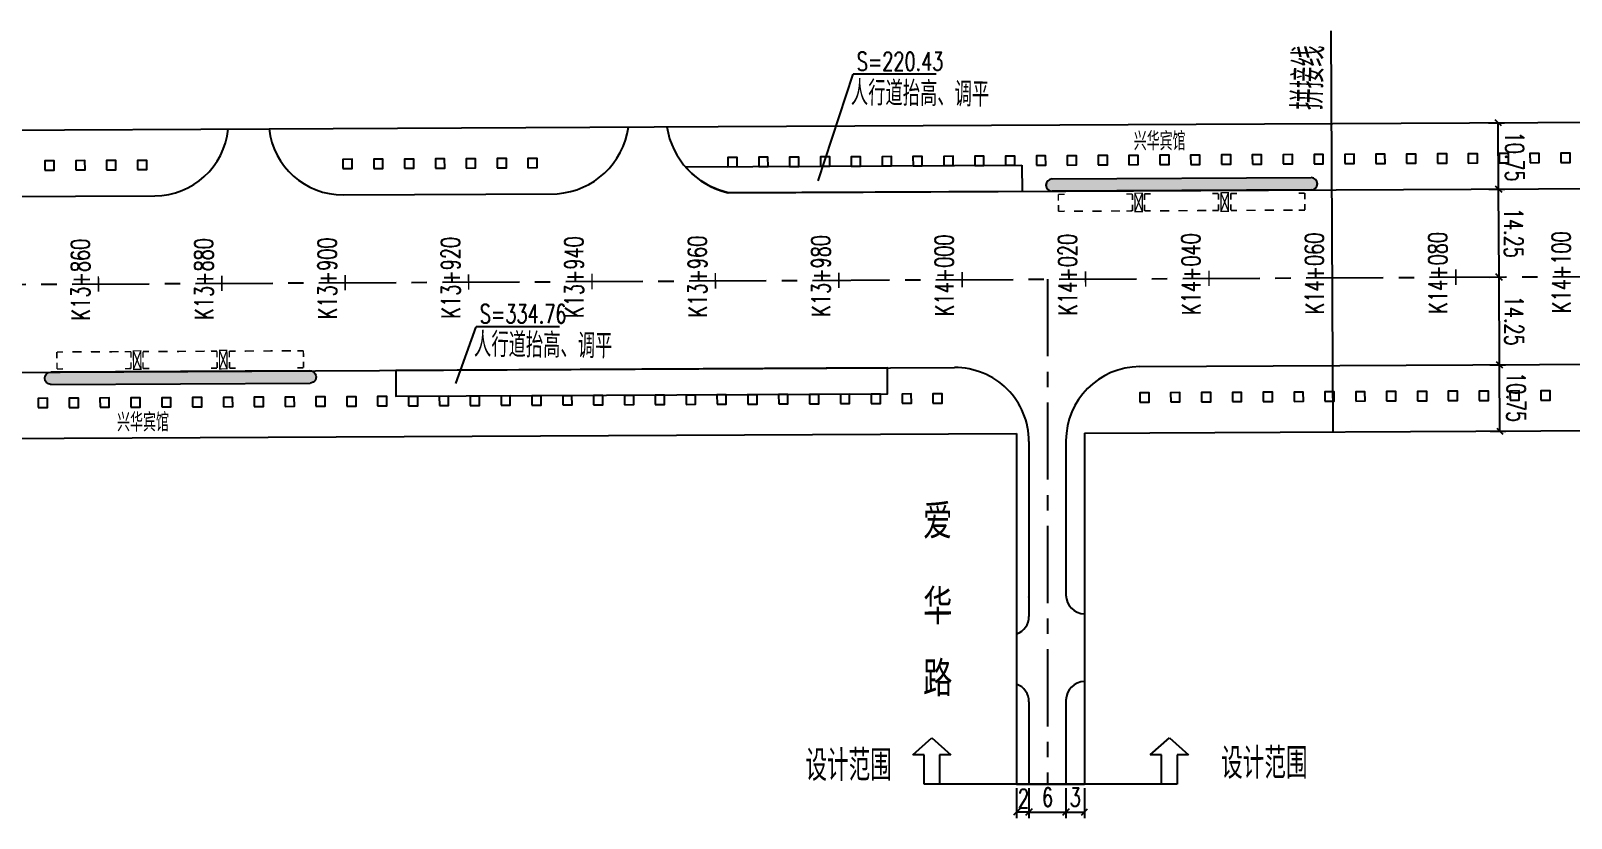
# Model space of a CAD drawing. Extents: x 113363 to 119694, y 18926 to 19620.
# Drawn here: x 118016.2 to 118265.9, y 19199.4 to 19327 of the extents above; entities that cross this region are included whole.
import ezdxf
from ezdxf.enums import TextEntityAlignment as Align

# ---------------------------------------------------------------- set-up
doc = ezdxf.new("R2010")
doc.units = 0
doc.linetypes.add('CENTER', pattern=[2, 1.25, -0.25, 0.25, -0.25])
doc.linetypes.add('CONTINOUS', pattern=[0])
for name, color, linetype in [('AXIS', 2, 'Continuous'), ('FW', 4, 'Continuous'), ('SGFW', 4, 'Continuous'), ('SZ-ZH-DIM', 7, 'Continuous'), ('人行道', 1, 'Continuous'), ('公交站', 3, 'Continuous'), ('对应标注', 1, 'Continuous'), ('接图线', 1, 'Continuous'), ('标注', 7, 'Continuous'), ('树池绿化', 3, 'Continuous'), ('横断面宽度标注', 7, 'Continuous'), ('立道牙', 5, 'Continuous'), ('路网路名', 7, 'Continuous'), ('辅助填充', 3, 'Continuous')]:
    doc.layers.add(name, color=color, linetype=linetype)
doc.styles.add('hysztext', font='txtd.shx', dxfattribs={"width": 0.7, "bigfont": 'hztxt.shx'})
doc.styles.add('HZO', font='', dxfattribs={"height": 15})
doc.styles.add('HZTXT', font='ROMANS', dxfattribs={"width": 0.75, "bigfont": 'HZTXT'})
doc.styles.add('st', font='txt.shx', dxfattribs={"bigfont": 'hztxt.shx'})
doc.styles.get("Standard").update_dxf_attribs({"font": 'txtd.shx', "width": 0.7, "bigfont": 'hztxt.shx'})
doc.styles.add('txtd', font='txtd.shx', dxfattribs={"width": 0.7, "bigfont": 'hztxt.shx'})
doc.styles.get('HZO').set_extended_font_data('宋体')
doc.dimstyles.get("Standard").update_dxf_attribs({"dimtxt": 3, "dimasz": 1, "dimexe": 1, "dimexo": 0.625, "dimgap": 0.9, "dimtad": 1, "dimdsep": 46, "dimtxsty": 'txtd', "dimblk": 'OBLIQUE', "dimcen": 0.09, "dimclrd": 256, "dimadec": 0, "dimazin": 0, "dimtfac": 1, "dimtix": 1, "dimtmove": 2, "dimatfit": 3, "dimfxl": 1, "dimtolj": 1, "dimtzin": 0, "dimlwd": -1, "dimarcsym": 0})

# ---------------------------------------------------------------- blocks, each defined once
blk = doc.blocks.new('_Oblique')
at = {"color": 0, "linetype": 'ByBlock', "lineweight": -2}
blk.add_line((-0.5, -0.5), (0.5, 0.5), dxfattribs=at)
blk = doc.blocks.new('*U55')
at = {"layer": '横断面宽度标注', "color": 0, "linetype": 'CONTINOUS', "lineweight": -2, "transparency": 16777216}
for p, q in [((118252.64, 19287.12), (118255.22, 19287.14)), ((118252.71, 19272.87), (118255.29, 19272.89))]:
    blk.add_line(p, q, dxfattribs=at)
at = {"layer": '横断面宽度标注', "linetype": 'CONTINOUS', "transparency": 16777216}
blk.add_line((118254.29, 19272.88), (118254.22, 19287.13), dxfattribs=at)
for p, rotation in [((118254.22, 19287.13), 90.28595695268774), ((118254.29, 19272.88), 270.2859569526877)]:
    blk.add_blockref('_Oblique', p, dxfattribs=dict(at, rotation=rotation))
at = {"layer": '横断面宽度标注', "color": 0, "linetype": 'CONTINOUS', "transparency": 16777216, "insert": (118256.65, 19280.02), "char_height": 3, "width": 0.000000001, "attachment_point": 5, "rotation": 270.286, "style": 'txtd'}
blk.add_mtext('\\A1;14.25', dxfattribs=at)
blk = doc.blocks.new('*U60')
at = {"layer": '横断面宽度标注', "color": 0, "linetype": 'CONTINOUS', "lineweight": -2, "transparency": 16777216}
for p, q in [((118252.73, 19272.87), (118255.29, 19272.89)), ((118252.78, 19262.12), (118255.34, 19262.14))]:
    blk.add_line(p, q, dxfattribs=at)
at = {"layer": '横断面宽度标注', "linetype": 'CONTINOUS', "transparency": 16777216}
blk.add_line((118254.34, 19262.13), (118254.29, 19272.88), dxfattribs=at)
for p, rotation in [((118254.29, 19272.88), 90.28595695268774), ((118254.34, 19262.13), 270.2859569526877)]:
    blk.add_blockref('_Oblique', p, dxfattribs=dict(at, rotation=rotation))
at = {"layer": '横断面宽度标注', "color": 0, "linetype": 'CONTINOUS', "transparency": 16777216, "insert": (118256.99, 19267.64), "char_height": 3, "width": 0.000000001, "attachment_point": 5, "rotation": 270.286, "style": 'txtd'}
blk.add_mtext('\\A1;10.75', dxfattribs=at)
blk = doc.blocks.new('*U61')
at = {"layer": '横断面宽度标注', "color": 0, "linetype": 'CONTINOUS', "lineweight": -2, "transparency": 16777216}
for p, q in [((118252.56, 19301.37), (118255.15, 19301.39)), ((118252.63, 19287.12), (118255.22, 19287.14))]:
    blk.add_line(p, q, dxfattribs=at)
at = {"layer": '横断面宽度标注', "linetype": 'CONTINOUS', "transparency": 16777216}
blk.add_line((118254.22, 19287.13), (118254.15, 19301.38), dxfattribs=at)
for p, rotation in [((118254.15, 19301.38), 90.28595695268774), ((118254.22, 19287.13), 270.2859569526877)]:
    blk.add_blockref('_Oblique', p, dxfattribs=dict(at, rotation=rotation))
at = {"layer": '横断面宽度标注', "color": 0, "linetype": 'CONTINOUS', "transparency": 16777216, "insert": (118256.58, 19294.27), "char_height": 3, "width": 0.000000001, "attachment_point": 5, "rotation": 270.286, "style": 'txtd'}
blk.add_mtext('\\A1;14.25', dxfattribs=at)
blk = doc.blocks.new('*U62')
at = {"layer": '横断面宽度标注', "color": 0, "linetype": 'CONTINOUS', "lineweight": -2, "transparency": 16777216}
for p, q in [((118252.51, 19312.12), (118255.09, 19312.14)), ((118252.56, 19301.37), (118255.15, 19301.39))]:
    blk.add_line(p, q, dxfattribs=at)
at = {"layer": '横断面宽度标注', "linetype": 'CONTINOUS', "transparency": 16777216}
blk.add_line((118254.15, 19301.38), (118254.09, 19312.13), dxfattribs=at)
for p, rotation in [((118254.09, 19312.13), 90.28595695268774), ((118254.15, 19301.38), 270.2859569526877)]:
    blk.add_blockref('_Oblique', p, dxfattribs=dict(at, rotation=rotation))
at = {"layer": '横断面宽度标注', "color": 0, "linetype": 'CONTINOUS', "transparency": 16777216, "insert": (118256.75, 19306.64), "char_height": 3, "width": 0.000000001, "attachment_point": 5, "rotation": 270.286, "style": 'txtd'}
blk.add_mtext('\\A1;10.75', dxfattribs=at)
blk = doc.blocks.new('*U117')
at = {"layer": '横断面宽度标注', "color": 0, "linetype": 'CONTINOUS', "lineweight": -2, "transparency": 16777216}
for p, q in [((118178.03, 19204.27), (118178.03, 19199.38)), ((118184.03, 19204.27), (118184.03, 19199.38))]:
    blk.add_line(p, q, dxfattribs=at)
at = {"layer": '横断面宽度标注', "linetype": 'CONTINOUS', "transparency": 16777216}
blk.add_line((118178.03, 19200.38), (118184.03, 19200.38), dxfattribs=at)
at = {"layer": '横断面宽度标注', "linetype": 'CONTINOUS', "transparency": 16777216, "rotation": 180}
blk.add_blockref('_Oblique', (118178.03, 19200.38), dxfattribs=at)
at = {"layer": '横断面宽度标注', "linetype": 'CONTINOUS', "transparency": 16777216}
blk.add_blockref('_Oblique', (118184.03, 19200.38), dxfattribs=at)
at = {"layer": '横断面宽度标注', "color": 0, "linetype": 'CONTINOUS', "transparency": 16777216, "insert": (118181.03, 19202.78), "char_height": 3, "width": 0.000000001, "attachment_point": 5, "style": 'txtd'}
blk.add_mtext('\\A1;6', dxfattribs=at)
blk = doc.blocks.new('*U118')
at = {"layer": '横断面宽度标注', "color": 0, "linetype": 'CONTINOUS', "lineweight": -2, "transparency": 16777216}
for p, q in [((118184.03, 19204.27), (118184.03, 19199.38)), ((118187.03, 19204.27), (118187.03, 19199.38))]:
    blk.add_line(p, q, dxfattribs=at)
at = {"layer": '横断面宽度标注', "linetype": 'CONTINOUS', "transparency": 16777216}
blk.add_line((118184.03, 19200.38), (118187.03, 19200.38), dxfattribs=at)
at = {"layer": '横断面宽度标注', "linetype": 'CONTINOUS', "transparency": 16777216, "rotation": 180}
blk.add_blockref('_Oblique', (118184.03, 19200.38), dxfattribs=at)
at = {"layer": '横断面宽度标注', "linetype": 'CONTINOUS', "transparency": 16777216}
blk.add_blockref('_Oblique', (118187.03, 19200.38), dxfattribs=at)
at = {"layer": '横断面宽度标注', "color": 0, "linetype": 'CONTINOUS', "transparency": 16777216, "insert": (118185.53, 19202.78), "char_height": 3, "width": 0.000000001, "attachment_point": 5, "style": 'txtd'}
blk.add_mtext('\\A1;3', dxfattribs=at)
blk = doc.blocks.new('*U120')
at = {"layer": '横断面宽度标注', "color": 0, "linetype": 'CONTINOUS', "lineweight": -2, "transparency": 16777216}
for p, q in [((118176.03, 19204.27), (118176.03, 19199.38)), ((118178.03, 19204.27), (118178.03, 19199.38))]:
    blk.add_line(p, q, dxfattribs=at)
at = {"layer": '横断面宽度标注', "linetype": 'CONTINOUS', "transparency": 16777216}
blk.add_line((118178.03, 19200.38), (118176.03, 19200.38), dxfattribs=at)
at = {"layer": '横断面宽度标注', "linetype": 'CONTINOUS', "transparency": 16777216, "rotation": 180}
blk.add_blockref('_Oblique', (118176.03, 19200.38), dxfattribs=at)
at = {"layer": '横断面宽度标注', "linetype": 'CONTINOUS', "transparency": 16777216}
blk.add_blockref('_Oblique', (118178.03, 19200.38), dxfattribs=at)
at = {"layer": '横断面宽度标注', "color": 0, "linetype": 'CONTINOUS', "transparency": 16777216, "insert": (118177.15, 19202.58), "char_height": 3, "width": 0.000000001, "attachment_point": 5, "style": 'txtd'}
blk.add_mtext('\\A1;2', dxfattribs=at)
blk = doc.blocks.new('gjz')
at = {"layer": '公交站'}
h = blk.add_hatch(color=256, dxfattribs=at)
edge = h.paths.add_edge_path()
edge.add_arc((121607.49, 19578.37), 1, 270, 450)
edge.add_line((121607.49, 19579.37), (121565.49, 19579.37))
edge.add_arc((121565.49, 19578.37), 1, 90, 270)
edge.add_line((121565.49, 19577.37), (121607.49, 19577.37))
for p, q in [((121565.49, 19579.37), (121607.49, 19579.37)), ((121607.49, 19577.37), (121565.49, 19577.37))]:
    blk.add_line(p, q, dxfattribs=at)
for points in [[(121566.49, 19576.87, 0.25, 0.25, 0), (121566.49, 19575.87, 0.25, 0.25, 0)], [(121567.49, 19576.87, 0.25, 0.25, 0), (121566.49, 19576.87, 0.25, 0.25, 0)], [(121578.49, 19576.87, 0.25, 0.25, 0), (121577.49, 19576.87, 0.25, 0.25, 0)], [(121578.49, 19576.87, 0.25, 0.25, 0), (121578.49, 19575.87, 0.25, 0.25, 0)], [(121580.09, 19576.99, 0.2, 0.2, 0), (121578.89, 19576.99, 0.2, 0.2, 0), (121578.89, 19573.99, 0.2, 0.2, 0), (121580.09, 19573.99, 0.2, 0.2, 0), (121580.09, 19576.99, 0.2, 0.2, 0)], [(121578.89, 19576.99, 0.2, 0.2, 0), (121580.09, 19573.99, 0.2, 0.2, 0)], [(121578.89, 19573.99, 0.2, 0.2, 0), (121580.09, 19576.99, 0.2, 0.2, 0)], [(121580.44, 19576.87, 0.25, 0.25, 0), (121580.44, 19575.87, 0.25, 0.25, 0)], [(121581.44, 19576.87, 0.25, 0.25, 0), (121580.44, 19576.87, 0.25, 0.25, 0)], [(121592.44, 19576.87, 0.25, 0.25, 0), (121591.44, 19576.87, 0.25, 0.25, 0)], [(121592.44, 19576.87, 0.25, 0.25, 0), (121592.44, 19575.87, 0.25, 0.25, 0)], [(121594.04, 19576.99, 0.2, 0.2, 0), (121592.84, 19576.99, 0.2, 0.2, 0), (121592.84, 19573.99, 0.2, 0.2, 0), (121594.04, 19573.99, 0.2, 0.2, 0), (121594.04, 19576.99, 0.2, 0.2, 0)], [(121592.84, 19576.99, 0.2, 0.2, 0), (121594.04, 19573.99, 0.2, 0.2, 0)], [(121592.84, 19573.99, 0.2, 0.2, 0), (121594.04, 19576.99, 0.2, 0.2, 0)], [(121594.44, 19576.87, 0.25, 0.25, 0), (121594.44, 19575.87, 0.25, 0.25, 0)], [(121595.44, 19576.87, 0.25, 0.25, 0), (121594.44, 19576.87, 0.25, 0.25, 0)], [(121606.44, 19576.87, 0.25, 0.25, 0), (121605.44, 19576.87, 0.25, 0.25, 0)], [(121606.44, 19576.87, 0.25, 0.25, 0), (121606.44, 19575.87, 0.25, 0.25, 0)], [(121566.49, 19575.12, 0.25, 0.25, 0), (121566.49, 19574.12, 0.25, 0.25, 0)], [(121566.49, 19574.12, 0.25, 0.25, 0), (121567.49, 19574.12, 0.25, 0.25, 0)], [(121568.99, 19574.12, 0.25, 0.25, 0), (121570.49, 19574.12, 0.25, 0.25, 0)], [(121571.99, 19574.12, 0.25, 0.25, 0), (121573.49, 19574.12, 0.25, 0.25, 0)], [(121574.99, 19574.12, 0.25, 0.25, 0), (121576.49, 19574.12, 0.25, 0.25, 0)], [(121577.49, 19574.12, 0.25, 0.25, 0), (121578.49, 19574.12, 0.25, 0.25, 0)], [(121578.49, 19575.12, 0.25, 0.25, 0), (121578.49, 19574.12, 0.25, 0.25, 0)], [(121580.44, 19575.12, 0.25, 0.25, 0), (121580.44, 19574.12, 0.25, 0.25, 0)], [(121580.44, 19574.12, 0.25, 0.25, 0), (121581.44, 19574.12, 0.25, 0.25, 0)], [(121582.94, 19574.12, 0.25, 0.25, 0), (121584.44, 19574.12, 0.25, 0.25, 0)], [(121585.94, 19574.12, 0.25, 0.25, 0), (121587.44, 19574.12, 0.25, 0.25, 0)], [(121588.94, 19574.12, 0.25, 0.25, 0), (121590.44, 19574.12, 0.25, 0.25, 0)], [(121591.44, 19574.12, 0.25, 0.25, 0), (121592.44, 19574.12, 0.25, 0.25, 0)], [(121592.44, 19575.12, 0.25, 0.25, 0), (121592.44, 19574.12, 0.25, 0.25, 0)], [(121594.44, 19575.12, 0.25, 0.25, 0), (121594.44, 19574.12, 0.25, 0.25, 0)], [(121594.44, 19574.12, 0.25, 0.25, 0), (121595.44, 19574.12, 0.25, 0.25, 0)], [(121596.94, 19574.12, 0.25, 0.25, 0), (121598.44, 19574.12, 0.25, 0.25, 0)], [(121599.94, 19574.12, 0.25, 0.25, 0), (121601.44, 19574.12, 0.25, 0.25, 0)], [(121602.94, 19574.12, 0.25, 0.25, 0), (121604.44, 19574.12, 0.25, 0.25, 0)], [(121605.44, 19574.12, 0.25, 0.25, 0), (121606.44, 19574.12, 0.25, 0.25, 0)], [(121606.44, 19575.12, 0.25, 0.25, 0), (121606.44, 19574.12, 0.25, 0.25, 0)]]:
    blk.add_lwpolyline(points, format="xyseb", dxfattribs=at)
for centre, start, end in [((121565.49, 19578.37), 90, 270), ((121607.49, 19578.37), 270, 90)]:
    blk.add_arc(centre, 1, start, end, dxfattribs=at)
blk = doc.blocks.new('11')
at = {"layer": '树池绿化', "linetype": 'CONTINOUS'}
blk.add_lwpolyline([(0, 0), (1.5, 0), (1.5, 1.5), (0, 1.5)], close=True, dxfattribs=at)

msp = doc.modelspace()

# ---------------------------------------------------------------- linework, layer by layer
at = {"layer": 'AXIS', "color": 211, "linetype": 'CENTER', "ltscale": 10}
for p, q in [((113543.008, 19263.619), (119536.495, 19293.532)), ((118181.031, 19286.767), (118181.031, 19204.897))]:
    msp.add_line(p, q, dxfattribs=at)
at = {"layer": 'FW', "linetype": 'CONTINOUS'}
msp.add_line((118227.33, 19261.998), (118227.005, 19327.043), dxfattribs=at)
at = {"layer": 'SZ-ZH-DIM'}
for points in [[(118027.202, 19287.249, 0.25, 0.25, 0), (118027.214, 19284.749, 0.25, 0.25, 0)], [(118047.201, 19287.349, 0.25, 0.25, 0), (118047.214, 19284.849, 0.25, 0.25, 0)], [(118067.201, 19287.449, 0.25, 0.25, 0), (118067.214, 19284.949, 0.25, 0.25, 0)], [(118087.201, 19287.549, 0.25, 0.25, 0), (118087.213, 19285.049, 0.25, 0.25, 0)], [(118107.201, 19287.649, 0.25, 0.25, 0), (118107.213, 19285.149, 0.25, 0.25, 0)], [(118127.2, 19287.748, 0.25, 0.25, 0), (118127.213, 19285.248, 0.25, 0.25, 0)], [(118147.2, 19287.848, 0.25, 0.25, 0), (118147.213, 19285.348, 0.25, 0.25, 0)], [(118167.2, 19287.948, 0.25, 0.25, 0), (118167.212, 19285.448, 0.25, 0.25, 0)], [(118187.2, 19288.048, 0.25, 0.25, 0), (118187.212, 19285.548, 0.25, 0.25, 0)], [(118207.199, 19288.148, 0.25, 0.25, 0), (118207.212, 19285.648, 0.25, 0.25, 0)], [(118227.199, 19288.248, 0.25, 0.25, 0), (118227.212, 19285.748, 0.25, 0.25, 0)], [(118247.199, 19288.347, 0.25, 0.25, 0), (118247.211, 19285.847, 0.25, 0.25, 0)]]:
    msp.add_lwpolyline(points, format="xyseb", dxfattribs=at)
at = {"layer": '人行道', "ltscale": 10}
for p, q in [((118054.875, 19311.138), (118127.65, 19311.501)), ((118127.65, 19311.501), (118290.55, 19312.314)), ((117921.5, 19310.472), (118054.875, 19311.138)), ((117921.5, 19260.472), (118176.031, 19261.742)), ((118176.031, 19261.742), (118176.031, 19204.897)), ((118176.031, 19261.742), (118176.031, 19204.897)), ((118187.031, 19261.797), (118362, 19262.67)), ((118187.031, 19261.797), (118187.031, 19204.897)), ((118187.031, 19261.797), (118187.031, 19204.897)), ((118176.031, 19204.897), (118187.031, 19204.897))]:
    msp.add_line(p, q, dxfattribs=at)
at = {"layer": '公交站', "ltscale": 10}
msp.add_arc((118172.936, 19233.707), 5.318, 16.65047, 16.79329, dxfattribs=at)
at = {"layer": '对应标注', "linetype": 'CONTINOUS'}
for p, q in [((118143.846, 19302.722), (118149.522, 19320.006)), ((118162.999, 19320.006), (118149.522, 19320.006)), ((118085.16, 19269.837), (118088.438, 19279.064)), ((118101.915, 19279.064), (118088.438, 19279.064))]:
    msp.add_line(p, q, dxfattribs=at)
at = {"layer": '接图线', "linetype": 'CONTINOUS'}
msp.add_line((118227.33, 19261.998), (118227.005, 19327.043), dxfattribs=at)
at = {"layer": '标注', "color": 7, "linetype": 'Continuous'}
for p, q in [((118159.195, 19209.65), (118162.294, 19212.395)), ((118162.294, 19212.395), (118165.388, 19209.644)), ((118197.684, 19209.653), (118200.783, 19212.398)), ((118200.783, 19212.398), (118203.876, 19209.647)), ((118161.036, 19209.648), (118159.195, 19209.65)), ((118161.031, 19204.897), (118161.036, 19209.648)), ((118163.547, 19209.646), (118163.542, 19204.894)), ((118165.388, 19209.644), (118163.547, 19209.646)), ((118199.524, 19209.651), (118197.684, 19209.653)), ((118199.519, 19204.9), (118199.524, 19209.651)), ((118202.036, 19209.648), (118202.031, 19204.897)), ((118203.876, 19209.647), (118202.036, 19209.648)), ((118163.542, 19204.894), (118161.031, 19204.897)), ((118163.542, 19204.894), (118161.031, 19204.897)), ((118202.031, 19204.897), (118199.519, 19204.9)), ((118202.031, 19204.897), (118199.519, 19204.9))]:
    msp.add_line(p, q, dxfattribs=at)
at = {"layer": '标注', "linetype": 'Continuous'}
msp.add_line((118202.031, 19204.897), (118161.031, 19204.897), dxfattribs=at)
at = {"layer": '立道牙', "ltscale": 10}
for p, q in [((118129.26, 19300.759), (118288.575, 19301.554)), ((117928.56, 19299.757), (118036.357, 19300.295)), ((118066.863, 19300.447), (118101.548, 19300.621)), ((117927.44, 19271.251), (118165.971, 19272.442)), ((118195.971, 19272.592), (118354.94, 19273.385)), ((118178.031, 19260.442), (118178.031, 19232.092)), ((118184.031, 19260.592), (118184.031, 19235.527)), ((118178.031, 19218.264), (118178.031, 19204.897)), ((118178.031, 19217.416), (118178.031, 19204.897)), ((118184.031, 19218.527), (118184.031, 19204.897))]:
    msp.add_line(p, q, dxfattribs=at)
at = {"layer": '立道牙'}
for centre, radius, start, end in [((118100.625, 19313.199), 12.612, 274.19725, 351.93043), ((118132.367, 19313.602), 13.214, 189.3307, 256.3969)]:
    msp.add_arc(centre, radius, start, end, dxfattribs=at)
at = {"layer": '立道牙', "ltscale": 10}
for centre, radius, start, end in [((118036.297, 19312.295), 12, 270.28596, 354.3068), ((118066.803, 19312.447), 12, 186.26511, 270.28596), ((118166.031, 19260.442), 12, 0, 90.28596), ((118196.031, 19260.592), 12, 90.28596, 180), ((118187.031, 19235.527), 3, 180, 270), ((118175.031, 19232.092), 3, 289.47122, 0), ((118175.031, 19218.264), 3, 0, 70.52878), ((118187.031, 19218.527), 3, 90, 180)]:
    msp.add_arc(centre, radius, start, end, dxfattribs=at)
at = {"layer": '辅助填充', "linetype": 'CONTINOUS'}
for points in [[(118176.89, 19305.247), (118176.912, 19300.997), (118129.26, 19300.759), (118127.71, 19301.236), (118126.293, 19301.867), (118124.903, 19302.699), (118123.412, 19303.886), (118122.365, 19304.975)], [(118075.412, 19271.99), (118075.412, 19267.79), (118155.116, 19268.188), (118155.116, 19272.388)]]:
    msp.add_lwpolyline(points, close=True, dxfattribs=at)

# ---------------------------------------------------------------- block references
at = {"linetype": 'ByBlock', "rotation": 0.2859569522687953}
for p in [(118129.238, 19305.009), (118134.238, 19305.034), (118139.238, 19305.059), (118144.238, 19305.084), (118149.238, 19305.109), (118154.238, 19305.134), (118159.238, 19305.159), (118164.238, 19305.184), (118169.238, 19305.208), (118174.238, 19305.233), (118179.238, 19305.258), (118184.238, 19305.283), (118189.238, 19305.308), (118194.238, 19305.333), (118199.238, 19305.358), (118204.237, 19305.383), (118209.237, 19305.408), (118214.237, 19305.433), (118219.237, 19305.458), (118224.237, 19305.483), (118229.237, 19305.508), (118234.237, 19305.533), (118239.237, 19305.558), (118244.237, 19305.583), (118249.237, 19305.608), (118254.237, 19305.633), (118259.237, 19305.658), (118264.237, 19305.683), (118018.538, 19304.456), (118023.537, 19304.481), (118028.537, 19304.506), (118033.537, 19304.531), (118066.829, 19304.697), (118071.829, 19304.722), (118076.829, 19304.747), (118081.829, 19304.772), (118086.829, 19304.797), (118091.829, 19304.822), (118096.829, 19304.847), (118017.468, 19265.951), (118022.468, 19265.975), (118027.468, 19266), (118032.467, 19266.025), (118037.467, 19266.05), (118042.467, 19266.075), (118047.467, 19266.1), (118052.467, 19266.125), (118057.467, 19266.15), (118062.467, 19266.175), (118067.467, 19266.2), (118072.467, 19266.225), (118077.467, 19266.25), (118082.467, 19266.275), (118087.467, 19266.3), (118092.467, 19266.325), (118097.467, 19266.35), (118102.467, 19266.375), (118107.467, 19266.4), (118112.467, 19266.425), (118117.466, 19266.45), (118122.466, 19266.475), (118127.466, 19266.5), (118132.466, 19266.524), (118137.466, 19266.549), (118142.466, 19266.574), (118147.466, 19266.599), (118152.466, 19266.624), (118157.466, 19266.649), (118162.466, 19266.674), (118196, 19266.842), (118200.999, 19266.867), (118205.999, 19266.891), (118210.999, 19266.916), (118215.999, 19266.941), (118220.999, 19266.966), (118225.999, 19266.991), (118230.999, 19267.016), (118235.999, 19267.041), (118240.999, 19267.066), (118245.999, 19267.091), (118250.999, 19267.116), (118255.999, 19267.141), (118260.999, 19267.166)]:
    msp.add_blockref('11', p, dxfattribs=at)
at = {"layer": '公交站', "rotation": 0.2859569522687953}
msp.add_blockref('gjz', (-3284.479, -882.821), dxfattribs=at)
at = {"layer": '公交站', "xscale": -1, "rotation": 180.2859569522688}
msp.add_blockref('gjz', (-3642.19, 38242.118), dxfattribs=at)

# ---------------------------------------------------------------- texts
at = {"layer": 'SGFW', "linetype": 'Continuous', "style": 'HZTXT', "width": 0.7}
msp.add_text('拼接线', height=5, rotation=88.29054, dxfattribs=at).set_placement((118225.651, 19314.141, 145))
at = {"layer": 'SZ-ZH-DIM', "style": 'hysztext', "width": 0.7}
for s, p in [(' K14+060', (118226.705, 19286.995)), (' K14+080', (118246.705, 19287.095)), (' K14+100', (118266.705, 19287.195)), (' K13+860', (118026.708, 19285.997)), (' K13+880', (118046.708, 19286.097)), (' K13+900', (118066.707, 19286.197)), (' K13+920', (118086.707, 19286.296)), (' K13+940', (118106.707, 19286.396)), (' K13+960', (118126.707, 19286.496)), (' K13+980', (118146.706, 19286.596)), (' K14+000', (118166.706, 19286.696)), (' K14+020', (118186.706, 19286.795)), (' K14+040', (118206.706, 19286.895))]:
    msp.add_text(s, height=3, rotation=90.28596, dxfattribs=at).set_placement(p, align=Align.BOTTOM_CENTER)
at = {"layer": '公交站', "linetype": 'Continuous', "width": 0.7}
for p in [(118195.015, 19307.653), (118030.238, 19262.07)]:
    msp.add_text('兴华宾馆', height=3, dxfattribs=at).set_placement(p)
at = {"layer": '对应标注', "linetype": 'CONTINOUS', "style": 'txtd', "width": 0.7}
for s, p in [('S=220.43', (118150.109, 19320.585)), ('S=334.76', (118089.025, 19279.643))]:
    msp.add_text(s, height=3, dxfattribs=at).set_placement(p)
for p in [(118149.158, 19314.983, 145), (118088.073, 19274.19, 145)]:
    msp.add_text('人行道抬高、调平', height=4, rotation=359.31627, dxfattribs=at).set_placement(p)
at = {"layer": '接图线', "linetype": 'Continuous', "style": 'HZTXT', "width": 0.7}
msp.add_text('拼接线', height=5, rotation=88.29054, dxfattribs=at).set_placement((118225.651, 19314.141, 145))
at = {"layer": '标注', "color": 7, "style": 'st', "width": 0.7}
for p in [(118148.801, 19205.432), (118216.181, 19205.776)]:
    msp.add_text('设计范围', height=5, rotation=0.11298, dxfattribs=at).set_placement(p, align=Align.CENTER)
at = {"layer": '路网路名', "style": 'HZO', "width": 0.7}
for s, p in [('爱', (118160.863, 19245.183, 1)), ('华', (118160.863, 19231.374, 1)), ('路', (118160.863, 19219.67, 1))]:
    msp.add_text(s, height=5, rotation=0.19573, dxfattribs=at).set_placement(p)

# ---------------------------------------------------------------- dimensions: what is measured, and where the dimension line sits
at = {"layer": '横断面宽度标注', "linetype": 'CONTINOUS'}
for base, p1, p2, picture, middle in [((118254.094, 19312.132), (118251.939, 19301.371), (118251.885, 19312.121), '*U62', (118256.752, 19306.637)), ((118254.29, 19272.883), (118252.156, 19262.122), (118252.102, 19272.872), '*U60', (118256.991, 19267.64))]:
    dim = msp.add_linear_dim(base=base, p1=p1, p2=p2, angle=90.28596, dimstyle='Standard', dxfattribs=at)
    dim.commit()
    dim.dimension.update_dxf_attribs({"geometry": picture, "text_midpoint": middle, "dimtype": 160})
for base, p1, p2, picture, middle in [((118254.148, 19301.382), (118252.007, 19287.121), (118251.936, 19301.371), '*U61', (118256.584, 19294.269)), ((118254.219, 19287.132), (118252.087, 19272.872), (118252.016, 19287.121), '*U55', (118256.655, 19280.019))]:
    dim = msp.add_linear_dim(base=base, p1=p1, p2=p2, angle=90.28596, dimstyle='Standard', dxfattribs=at)
    dim.commit()
    dim.dimension.update_dxf_attribs({"geometry": picture, "text_midpoint": middle})
dim = msp.add_linear_dim(base=(118176.031, 19200.377), p1=(118178.031, 19204.897), p2=(118176.031, 19204.897), dimstyle='Standard', dxfattribs=at)
dim.commit()
dim.dimension.update_dxf_attribs({"geometry": '*U120', "text_midpoint": (118177.154, 19202.583), "dimtype": 160})
for base, p1, p2, picture, middle in [((118184.031, 19200.377), (118178.031, 19204.897), (118184.031, 19204.897), '*U117', (118181.031, 19202.777)), ((118187.031, 19200.377), (118184.031, 19204.897), (118187.031, 19204.897), '*U118', (118185.531, 19202.777))]:
    dim = msp.add_linear_dim(base=base, p1=p1, p2=p2, dimstyle='Standard', dxfattribs=at)
    dim.commit()
    dim.dimension.update_dxf_attribs({"geometry": picture, "text_midpoint": middle})

doc.saveas('drawing.dxf')
